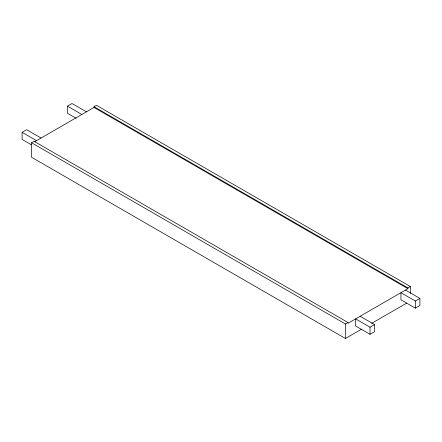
<?xml version="1.0" encoding="UTF-8"?>
<svg xmlns="http://www.w3.org/2000/svg" width="442" height="442" viewBox="0 0 442 442"><rect width="100%" height="100%" fill="white"/><g stroke="black" fill="none" stroke-linecap="round" stroke-linejoin="round"><path stroke-width="0.66" d="M31.332 144.761L22.1 139.429L22.1 132.324L26.636 129.705L41.062 138.031M76.107 118.246L67.449 113.246L67.449 106.141L71.985 103.522L86.411 111.848M361.523 329.196L345.451 338.478L31.57 157.258L31.57 142.766L34.095 141.307L347.981 322.522L347.981 323.273L407.905 288.676L407.905 287.924L94.019 106.71L94.019 107.456L34.581 141.772M94.019 106.71L96.45 105.306L410.336 286.526L410.336 293.427M31.57 142.766L345.451 323.986L347.981 322.522M407.905 287.924L410.336 286.526M371.645 323.356L406.762 303.079M370.015 327.207L374.551 324.588L374.551 331.693L370.015 334.312L355.589 325.986L355.589 318.875L370.015 327.207L370.015 334.312M415.364 301.024L419.9 298.405L419.9 305.51L415.364 308.129L400.938 299.803L400.938 292.698L415.364 301.024L415.364 308.129M94.019 107.456L407.905 288.676M405.474 290.079L419.9 298.405M67.449 106.141L81.875 114.467M360.125 316.262L374.551 324.588M22.1 132.324L36.526 140.65M345.451 323.986L345.451 338.478"/></g></svg>
